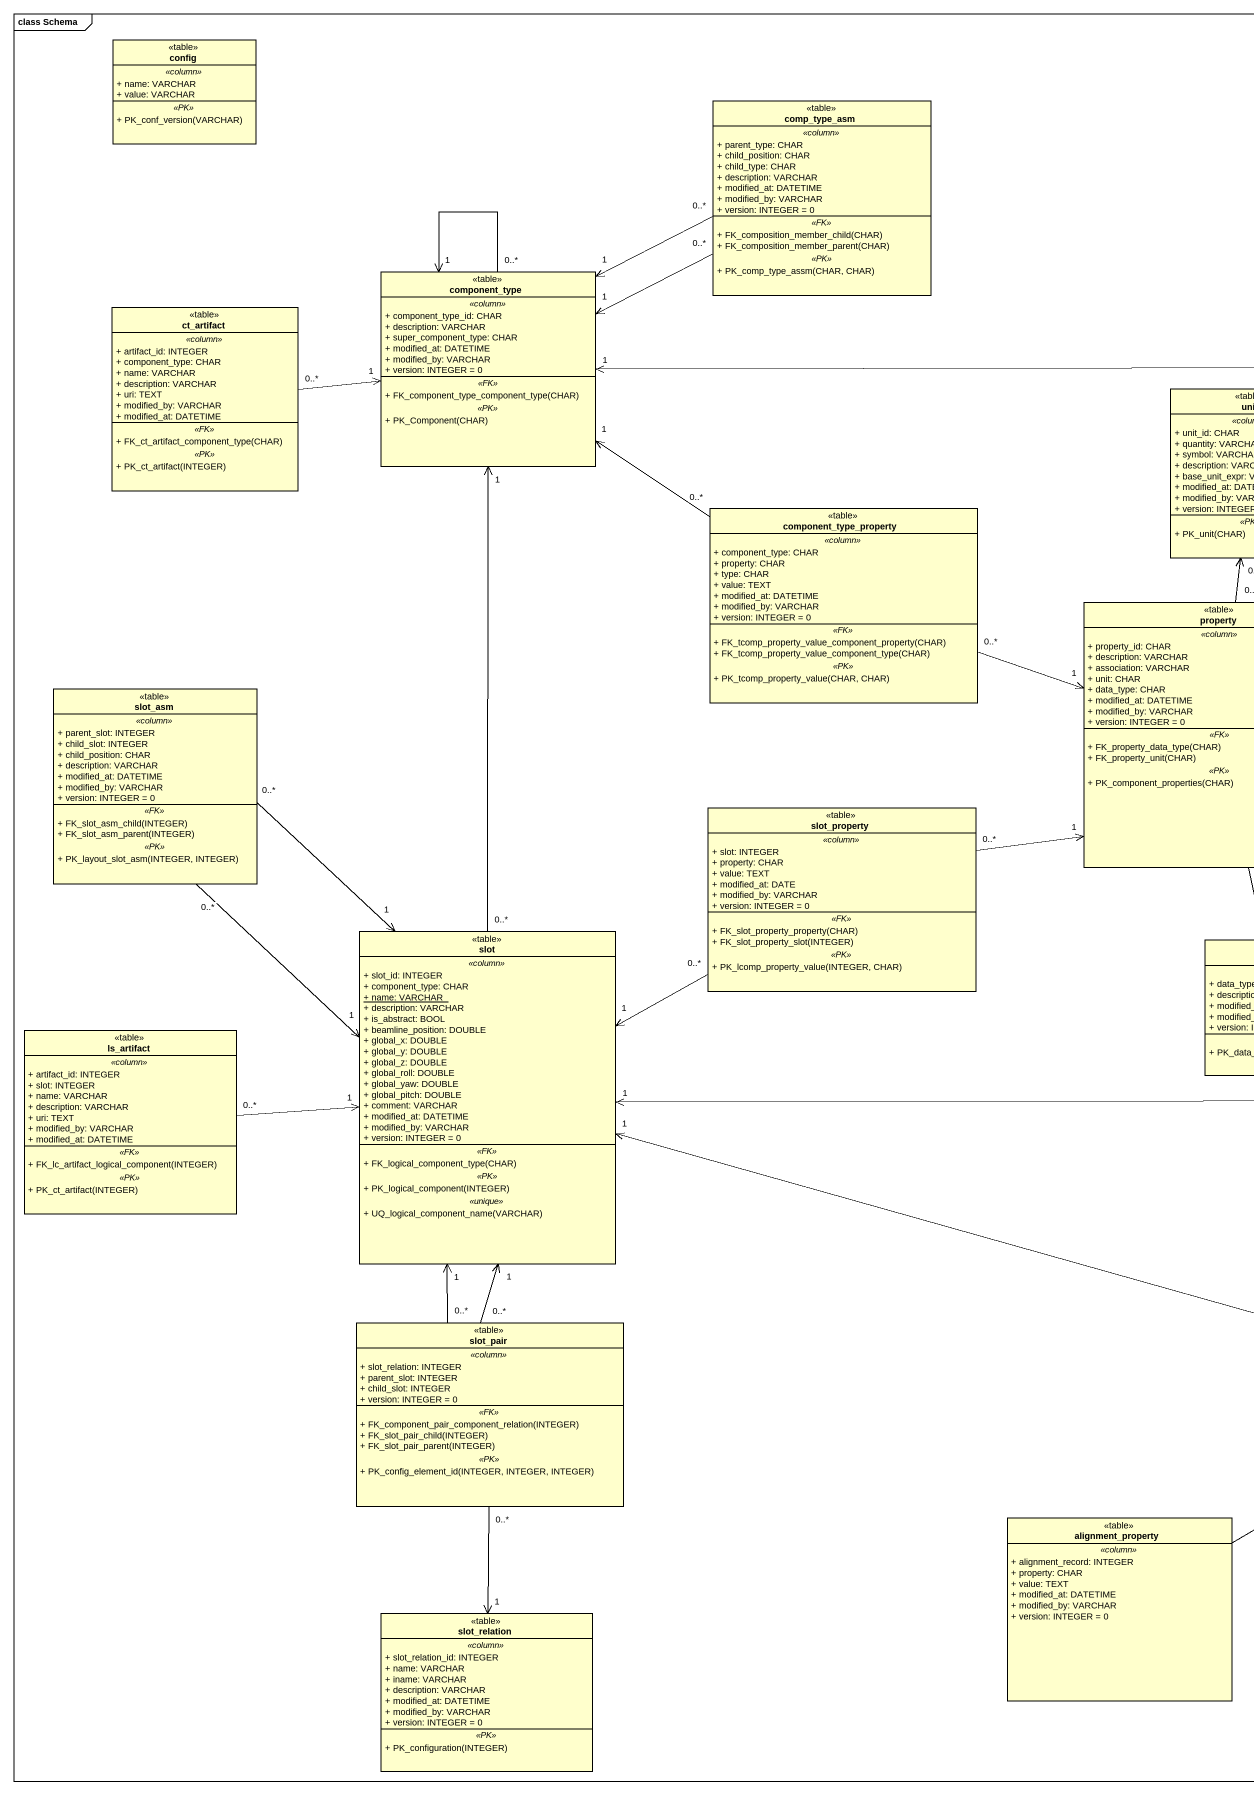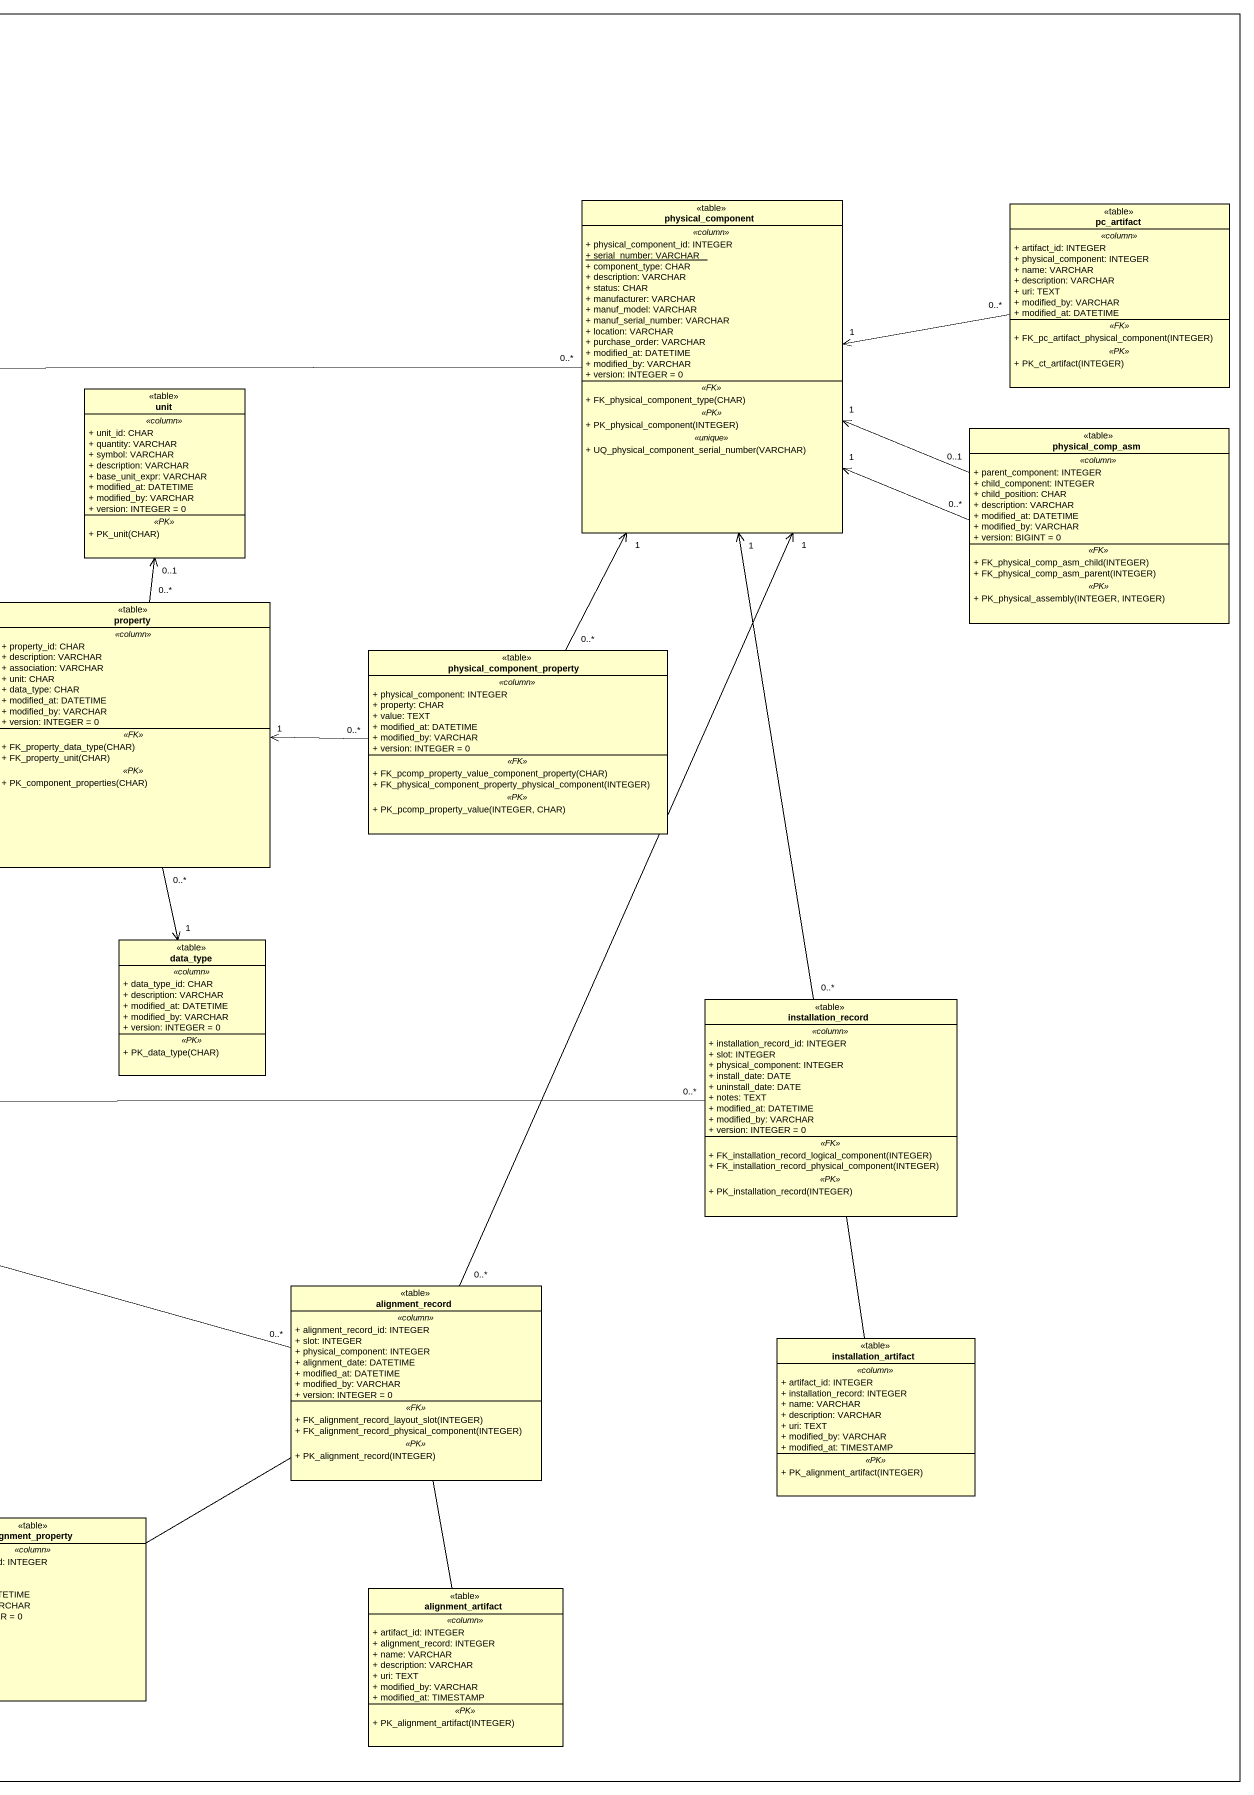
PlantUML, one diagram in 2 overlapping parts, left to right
@startuml
mainframe class Schema
hide circle
hide empty members
skinparam classAttributeIconSize 0
class config <<table>> {
  .. <<column>> ..
  + name: VARCHAR
  + value: VARCHAR
  .. <<PK>> ..
  + PK_conf_version(VARCHAR)
}
class comp_type_asm <<table>> {
  .. <<column>> ..
  + parent_type: CHAR
  + child_position: CHAR
  + child_type: CHAR
  + description: VARCHAR
  + modified_at: DATETIME
  + modified_by: VARCHAR
  + version: INTEGER = 0
  .. <<FK>> ..
  + FK_composition_member_child(CHAR)
  + FK_composition_member_parent(CHAR)
  .. <<PK>> ..
  + PK_comp_type_assm(CHAR, CHAR)
}
class physical_component <<table>> {
  .. <<column>> ..
  + physical_component_id: INTEGER
  {static} + serial_number: VARCHAR
  + component_type: CHAR
  + description: VARCHAR
  + status: CHAR
  + manufacturer: VARCHAR
  + manuf_model: VARCHAR
  + manuf_serial_number: VARCHAR
  + location: VARCHAR
  + purchase_order: VARCHAR
  + modified_at: DATETIME
  + modified_by: VARCHAR
  + version: INTEGER = 0
  .. <<FK>> ..
  + FK_physical_component_type(CHAR)
  .. <<PK>> ..
  + PK_physical_component(INTEGER)
  .. <<unique>> ..
  + UQ_physical_component_serial_number(VARCHAR)
}
class pc_artifact <<table>> {
  .. <<column>> ..
  + artifact_id: INTEGER
  + physical_component: INTEGER
  + name: VARCHAR
  + description: VARCHAR
  + uri: TEXT
  + modified_by: VARCHAR
  + modified_at: DATETIME
  .. <<FK>> ..
  + FK_pc_artifact_physical_component(INTEGER)
  .. <<PK>> ..
  + PK_ct_artifact(INTEGER)
}
class ct_artifact <<table>> {
  .. <<column>> ..
  + artifact_id: INTEGER
  + component_type: CHAR
  + name: VARCHAR
  + description: VARCHAR
  + uri: TEXT
  + modified_by: VARCHAR
  + modified_at: DATETIME
  .. <<FK>> ..
  + FK_ct_artifact_component_type(CHAR)
  .. <<PK>> ..
  + PK_ct_artifact(INTEGER)
}
class component_type <<table>> {
  .. <<column>> ..
  + component_type_id: CHAR
  + description: VARCHAR
  + super_component_type: CHAR
  + modified_at: DATETIME
  + modified_by: VARCHAR
  + version: INTEGER = 0
  .. <<FK>> ..
  + FK_component_type_component_type(CHAR)
  .. <<PK>> ..
  + PK_Component(CHAR)
}
class unit <<table>> {
  .. <<column>> ..
  + unit_id: CHAR
  + quantity: VARCHAR
  + symbol: VARCHAR
  + description: VARCHAR
  + base_unit_expr: VARCHAR
  + modified_at: DATETIME
  + modified_by: VARCHAR
  + version: INTEGER = 0
  .. <<PK>> ..
  + PK_unit(CHAR)
}
class physical_comp_asm <<table>> {
  .. <<column>> ..
  + parent_component: INTEGER
  + child_component: INTEGER
  + child_position: CHAR
  + description: VARCHAR
  + modified_at: DATETIME
  + modified_by: VARCHAR
  + version: BIGINT = 0
  .. <<FK>> ..
  + FK_physical_comp_asm_child(INTEGER)
  + FK_physical_comp_asm_parent(INTEGER)
  .. <<PK>> ..
  + PK_physical_assembly(INTEGER, INTEGER)
}
class component_type_property <<table>> {
  .. <<column>> ..
  + component_type: CHAR
  + property: CHAR
  + type: CHAR
  + value: TEXT
  + modified_at: DATETIME
  + modified_by: VARCHAR
  + version: INTEGER = 0
  .. <<FK>> ..
  + FK_tcomp_property_value_component_property(CHAR)
  + FK_tcomp_property_value_component_type(CHAR)
  .. <<PK>> ..
  + PK_tcomp_property_value(CHAR, CHAR)
}
class property <<table>> {
  .. <<column>> ..
  + property_id: CHAR
  + description: VARCHAR
  + association: VARCHAR
  + unit: CHAR
  + data_type: CHAR
  + modified_at: DATETIME
  + modified_by: VARCHAR
  + version: INTEGER = 0
  .. <<FK>> ..
  + FK_property_data_type(CHAR)
  + FK_property_unit(CHAR)
  .. <<PK>> ..
  + PK_component_properties(CHAR)
}
class physical_component_property <<table>> {
  .. <<column>> ..
  + physical_component: INTEGER
  + property: CHAR
  + value: TEXT
  + modified_at: DATETIME
  + modified_by: VARCHAR
  + version: INTEGER = 0
  .. <<FK>> ..
  + FK_pcomp_property_value_component_property(CHAR)
  + FK_physical_component_property_physical_component(INTEGER)
  .. <<PK>> ..
  + PK_pcomp_property_value(INTEGER, CHAR)
}
class slot_asm <<table>> {
  .. <<column>> ..
  + parent_slot: INTEGER
  + child_slot: INTEGER
  + child_position: CHAR
  + description: VARCHAR
  + modified_at: DATETIME
  + modified_by: VARCHAR
  + version: INTEGER = 0
  .. <<FK>> ..
  + FK_slot_asm_child(INTEGER)
  + FK_slot_asm_parent(INTEGER)
  .. <<PK>> ..
  + PK_layout_slot_asm(INTEGER, INTEGER)
}
class slot_property <<table>> {
  .. <<column>> ..
  + slot: INTEGER
  + property: CHAR
  + value: TEXT
  + modified_at: DATE
  + modified_by: VARCHAR
  + version: INTEGER = 0
  .. <<FK>> ..
  + FK_slot_property_property(CHAR)
  + FK_slot_property_slot(INTEGER)
  .. <<PK>> ..
  + PK_lcomp_property_value(INTEGER, CHAR)
}
class slot <<table>> {
  .. <<column>> ..
  + slot_id: INTEGER
  + component_type: CHAR
  {static} + name: VARCHAR
  + description: VARCHAR
  + is_abstract: BOOL
  + beamline_position: DOUBLE
  + global_x: DOUBLE
  + global_y: DOUBLE
  + global_z: DOUBLE
  + global_roll: DOUBLE
  + global_yaw: DOUBLE
  + global_pitch: DOUBLE
  + comment: VARCHAR
  + modified_at: DATETIME
  + modified_by: VARCHAR
  + version: INTEGER = 0
  .. <<FK>> ..
  + FK_logical_component_type(CHAR)
  .. <<PK>> ..
  + PK_logical_component(INTEGER)
  .. <<unique>> ..
  + UQ_logical_component_name(VARCHAR)
}
class data_type <<table>> {
  .. <<column>> ..
  + data_type_id: CHAR
  + description: VARCHAR
  + modified_at: DATETIME
  + modified_by: VARCHAR
  + version: INTEGER = 0
  .. <<PK>> ..
  + PK_data_type(CHAR)
}
class installation_record <<table>> {
  .. <<column>> ..
  + installation_record_id: INTEGER
  + slot: INTEGER
  + physical_component: INTEGER
  + install_date: DATE
  + uninstall_date: DATE
  + notes: TEXT
  + modified_at: DATETIME
  + modified_by: VARCHAR
  + version: INTEGER = 0
  .. <<FK>> ..
  + FK_installation_record_logical_component(INTEGER)
  + FK_installation_record_physical_component(INTEGER)
  .. <<PK>> ..
  + PK_installation_record(INTEGER)
}
class ls_artifact <<table>> {
  .. <<column>> ..
  + artifact_id: INTEGER
  + slot: INTEGER
  + name: VARCHAR
  + description: VARCHAR
  + uri: TEXT
  + modified_by: VARCHAR
  + modified_at: DATETIME
  .. <<FK>> ..
  + FK_lc_artifact_logical_component(INTEGER)
  .. <<PK>> ..
  + PK_ct_artifact(INTEGER)
}
class alignment_record <<table>> {
  .. <<column>> ..
  + alignment_record_id: INTEGER
  + slot: INTEGER
  + physical_component: INTEGER
  + alignment_date: DATETIME
  + modified_at: DATETIME
  + modified_by: VARCHAR
  + version: INTEGER = 0
  .. <<FK>> ..
  + FK_alignment_record_layout_slot(INTEGER)
  + FK_alignment_record_physical_component(INTEGER)
  .. <<PK>> ..
  + PK_alignment_record(INTEGER)
}
class slot_pair <<table>> {
  .. <<column>> ..
  + slot_relation: INTEGER
  + parent_slot: INTEGER
  + child_slot: INTEGER
  + version: INTEGER = 0
  .. <<FK>> ..
  + FK_component_pair_component_relation(INTEGER)
  + FK_slot_pair_child(INTEGER)
  + FK_slot_pair_parent(INTEGER)
  .. <<PK>> ..
  + PK_config_element_id(INTEGER, INTEGER, INTEGER)
}
class installation_artifact <<table>> {
  .. <<column>> ..
  + artifact_id: INTEGER
  + installation_record: INTEGER
  + name: VARCHAR
  + description: VARCHAR
  + uri: TEXT
  + modified_by: VARCHAR
  + modified_at: TIMESTAMP
  .. <<PK>> ..
  + PK_alignment_artifact(INTEGER)
}
class alignment_property <<table>> {
  .. <<column>> ..
  + alignment_record: INTEGER
  + property: CHAR
  + value: TEXT
  + modified_at: DATETIME
  + modified_by: VARCHAR
  + version: INTEGER = 0
}
class slot_relation <<table>> {
  .. <<column>> ..
  + slot_relation_id: INTEGER
  + name: VARCHAR
  + iname: VARCHAR
  + description: VARCHAR
  + modified_at: DATETIME
  + modified_by: VARCHAR
  + version: INTEGER = 0
  .. <<PK>> ..
  + PK_configuration(INTEGER)
}
class alignment_artifact <<table>> {
  .. <<column>> ..
  + artifact_id: INTEGER
  + alignment_record: INTEGER
  + name: VARCHAR
  + description: VARCHAR
  + uri: TEXT
  + modified_by: VARCHAR
  + modified_at: TIMESTAMP
  .. <<PK>> ..
  + PK_alignment_artifact(INTEGER)
}
comp_type_asm "0..*" -left-> "1" component_type
comp_type_asm "0..*" -left-> "1" component_type
physical_component "0..*" -left-> "1" component_type
pc_artifact "0..*" -left-> "1" physical_component
ct_artifact "0..*" -right-> "1" component_type
component_type "0..*" --> "1" component_type
physical_comp_asm "0..*" -left-> "1" physical_component
physical_comp_asm "0..1" -left-> "1" physical_component
component_type_property "0..*" -up-> "1" component_type
component_type_property "0..*" -right-> "1" property
property "0..*" -up-> "0..1" unit
property "0..*" --> "1" data_type
physical_component_property "0..*" -up-> "1" physical_component
physical_component_property "0..*" -left-> "1" property
slot_asm "0..*" --> "1" slot
slot_asm "0..*" --> "1" slot
slot_property "0..*" -right-> "1" property
slot_property "0..*" -left-> "1" slot
slot "0..*" -up-> "1" component_type
installation_record "0..*" -up-> "1" physical_component
installation_record "0..*" -left-> "1" slot
ls_artifact "0..*" -right-> "1" slot
alignment_record "0..*" -up-> "1" physical_component
alignment_record "0..*" -left-> "1" slot
slot_pair "0..*" -up-> "1" slot
slot_pair "0..*" -up-> "1" slot
slot_pair "0..*" --> "1" slot_relation
installation_artifact -up- installation_record
alignment_property -right- alignment_record
alignment_artifact -up- alignment_record
@enduml
